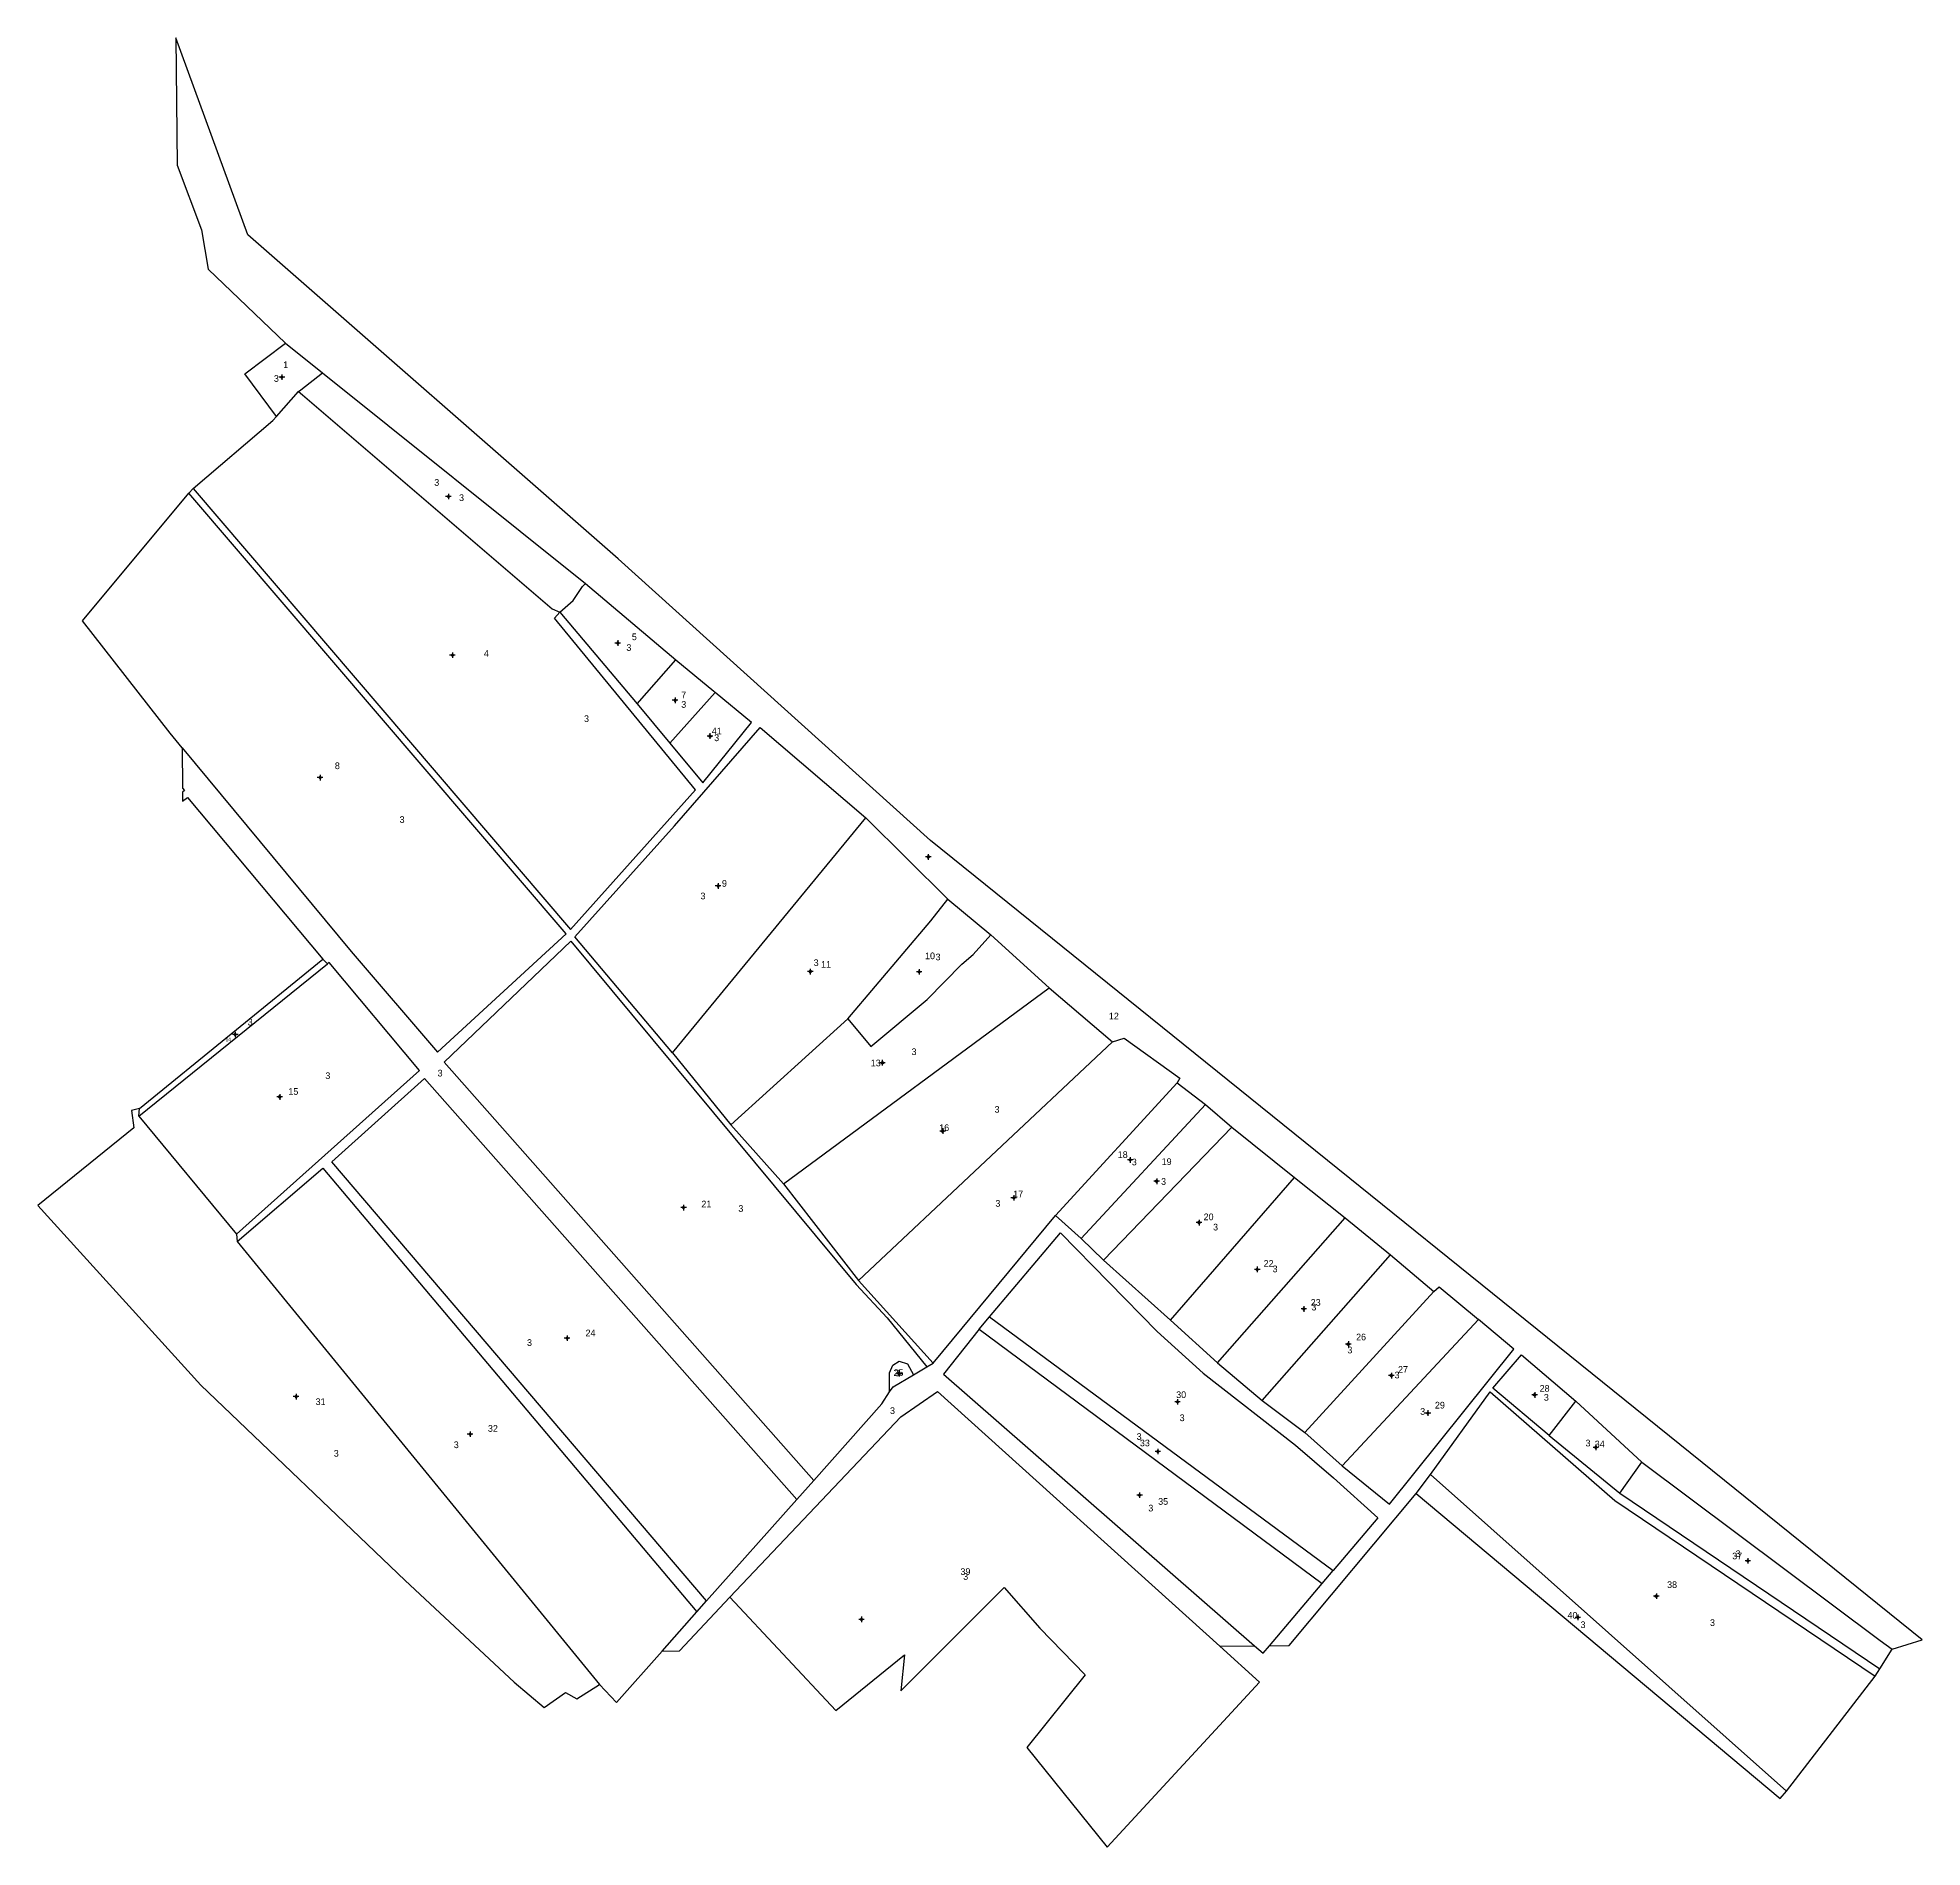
# Model space of a CAD drawing. Extents: x 549474 to 550321, y 1841395 to 1842208.
import ezdxf

# ---------------------------------------------------------------- set-up
doc = ezdxf.new("R2010")
doc.units = 0
for name, color, linetype in [('Level 10', 7, 'Continuous'), ('Level 11', 7, 'Continuous'), ('Level 14', 7, 'Continuous'), ('Level 6', 7, 'Continuous')]:
    doc.layers.add(name, color=color, linetype=linetype)

msp = doc.modelspace()

# ---------------------------------------------------------------- linework, layer by layer
at = {"layer": 'Level 10'}
for p, q in [((549585.46, 1842070.67), (549601.98, 1842057.35)), ((549601.98, 1842057.35), (549720.18, 1841962.7)), ((549581.37, 1842037.77), (549591.32, 1842048.94)), ((549542.06, 1842003.28), (549543.88, 1842005.46)), ((549720.18, 1841962.7), (549760.76, 1841928.36)), ((549708.69, 1841949.77), (549743.37, 1841908.64)), ((549743.37, 1841908.64), (549760.76, 1841928.36)), ((549743.37, 1841908.64), (549758.11, 1841890.88)), ((549758.11, 1841890.88), (549778.48, 1841913.68)), ((549759.22, 1841751.75), (549846.09, 1841857.42)), ((549846.09, 1841857.42), (549882.91, 1841820.91)), ((549882.91, 1841820.91), (549902.17, 1841804.78)), ((549902.17, 1841804.78), (549928.4, 1841781.04)), ((549519.51, 1841723.33), (549604.27, 1841791.74)), ((549519.79, 1841726.71), (549602.2, 1841793.91)), ((549602.2, 1841793.91), (549604.27, 1841791.74)), ((549809.13, 1841692.89), (549928.4, 1841781.04)), ((549928.4, 1841781.04), (549956.81, 1841756.78)), ((549785.38, 1841719.47), (549837.95, 1841767.01)), ((549842.75, 1841649.43), (549956.81, 1841756.78)), ((549759.22, 1841751.75), (549785.38, 1841719.47)), ((549931.28, 1841678.7), (549985.94, 1841738.37)), ((549985.94, 1841738.37), (549998.61, 1841728.64)), ((549942.83, 1841668.43), (549998.61, 1841728.64)), ((549998.61, 1841728.64), (550010.48, 1841718.44)), ((549519.51, 1841723.33), (549519.79, 1841726.71)), ((549519.51, 1841723.33), (549563.41, 1841670.35)), ((549785.38, 1841719.47), (549809.13, 1841692.89)), ((549952.88, 1841658.68), (550010.48, 1841718.44)), ((550010.48, 1841718.44), (550038.56, 1841695.73)), ((549983, 1841631.7), (550038.56, 1841695.73)), ((550038.56, 1841695.73), (550061.38, 1841677.6)), ((549809.13, 1841692.89), (549842.75, 1841649.43)), ((549876.29, 1841612.41), (549931.28, 1841678.7)), ((549931.28, 1841678.7), (549942.83, 1841668.43)), ((550004.08, 1841612.55), (550061.38, 1841677.6)), ((550061.38, 1841677.6), (550081.7, 1841660.99)), ((549563.41, 1841670.35), (549563.65, 1841666.96)), ((549942.83, 1841668.43), (549952.88, 1841658.68)), ((549563.65, 1841666.96), (549726.47, 1841467.93)), ((550024.07, 1841595.62), (550081.7, 1841660.99)), ((550081.7, 1841660.99), (550101.18, 1841644.54)), ((549952.88, 1841658.68), (549983, 1841631.7)), ((549842.75, 1841649.43), (549876.29, 1841612.41)), ((550043.23, 1841581.13), (550101.18, 1841644.54)), ((549897.01, 1841627.61), (549901.66, 1841633.11)), ((549897.01, 1841627.61), (550051.04, 1841513.27)), ((549901.66, 1841633.11), (550056.01, 1841519.13)), ((549983, 1841631.7), (550004.08, 1841612.55)), ((550060.11, 1841566.26), (550121.21, 1841631.95)), ((549867.42, 1841607.17), (549873.47, 1841610.74)), ((549873.47, 1841610.74), (549876.29, 1841612.41)), ((550004.08, 1841612.55), (550024.07, 1841595.62)), ((550024.07, 1841595.62), (550043.23, 1841581.13)), ((550152.98, 1841579.85), (550165.03, 1841595.23)), ((550165.03, 1841595.23), (550194.61, 1841567.88)), ((550043.23, 1841581.13), (550060.11, 1841566.26)), ((550152.98, 1841579.85), (550184.82, 1841553.93)), ((550184.82, 1841553.93), (550194.61, 1841567.88)), ((549815.02, 1841551.07), (549822.67, 1841559.6)), ((550093.25, 1841553.75), (550099.75, 1841562.3)), ((550099.75, 1841562.3), (550259.67, 1841419.98)), ((549774.52, 1841505.48), (549815.02, 1841551.07)), ((550184.82, 1841553.93), (550301.62, 1841475.04)), ((550051.04, 1841513.27), (550056.01, 1841519.13)), ((550027.43, 1841485.39), (550051.04, 1841513.27)), ((549754.55, 1841483), (549770.22, 1841500.64)), ((549770.22, 1841500.64), (549774.52, 1841505.48)), ((550005.06, 1841485.19), (550020.72, 1841485.33)), ((550301.62, 1841475.04), (550307.05, 1841483.76)), ((550299.51, 1841471.64), (550301.62, 1841475.04)), ((550259.67, 1841419.98), (550299.51, 1841471.64))]:
    msp.add_line(p, q, dxfattribs=at)
for points in [[(550307.05, 1841483.76), (550320.63, 1841487.95), (549875.19, 1841847.27), (549734.77, 1841973.75), (549568.54, 1842119.38), (549536.2, 1842207.97), (549536.71, 1842150.62), (549547.71, 1842121.59), (549550.65, 1842103.9), (549585.46, 1842070.67)], [(549581.37, 1842037.77), (549567.08, 1842056.98), (549585.46, 1842070.67)], [(549591.32, 1842048.94), (549592.25, 1842049.67), (549601.98, 1842057.35)], [(549591.32, 1842048.94), (549593.03, 1842047.48), (549705.25, 1841951.36), (549708.69, 1841949.77)], [(549543.88, 1842005.46), (549579.72, 1842035.9), (549581.37, 1842037.77)], [(549539, 1841888.9), (549533.62, 1841895.38), (549494.19, 1841945.93), (549542.06, 1842003.28)], [(549539, 1841888.9), (549614.91, 1841797.35), (549653.7, 1841752.14), (549711.43, 1841805.26), (549542.06, 1842003.28)], [(549543.88, 1842005.46), (549713.44, 1841807.27), (549769.54, 1841869.92), (549706.17, 1841947.07), (549708.69, 1841949.77)], [(549708.69, 1841949.77), (549714.58, 1841955.03), (549718.89, 1841961.29), (549720.18, 1841962.7)], [(549760.76, 1841928.36), (549777.75, 1841914.3), (549778.48, 1841913.68)], [(549758.11, 1841890.88), (549772.85, 1841873.11), (549794.7, 1841900.25), (549778.48, 1841913.68)], [(549759.22, 1841751.75), (549715.43, 1841803.93), (549760.2, 1841853.84), (549798.68, 1841898.05), (549846.09, 1841857.42)], [(549539, 1841888.9), (549539.16, 1841870.8), (549540.07, 1841869.65), (549539.17, 1841868.93), (549539.21, 1841864.86), (549541.37, 1841866.58), (549602.2, 1841793.91)], [(549837.95, 1841767.01), (549875.31, 1841811.14), (549882.91, 1841820.91)], [(549837.95, 1841767.01), (549848.35, 1841754.66), (549873.63, 1841775.78), (549889.23, 1841791.71), (549894.35, 1841795.94), (549902.17, 1841804.78)], [(549822.67, 1841559.6), (549656.65, 1841747.62), (549713.55, 1841802.01), (549841.8, 1841647.63), (549855.73, 1841632.64), (549873.47, 1841610.74)], [(549563.41, 1841670.35), (549645.54, 1841743.81), (549604.97, 1841792.46), (549604.27, 1841791.74)], [(549956.81, 1841756.78), (549962.09, 1841758.46), (549987.06, 1841740.45), (549985.94, 1841738.37)], [(549774.52, 1841505.48), (549606.23, 1841702.75), (549647.82, 1841740.24), (549815.02, 1841551.07)], [(549519.79, 1841726.71), (549516.31, 1841725.91), (549517.21, 1841718.02), (549474.1, 1841683.16), (549547.31, 1841602.53), (549639.14, 1841514.69), (549688.12, 1841468.99), (549701.56, 1841457.56), (549711.23, 1841464.29), (549716.34, 1841461.54), (549726.47, 1841467.93)], [(549563.65, 1841666.96), (549602.23, 1841699.95), (549770.22, 1841500.64)], [(549901.66, 1841633.11), (549933.56, 1841670.86), (549976.97, 1841626.54), (549997.57, 1841607.91), (550039.14, 1841575.46), (550056.09, 1841560.8), (550076.1, 1841542.87), (550056.01, 1841519.13)], [(550101.18, 1841644.54), (550103.57, 1841646.69), (550121.21, 1841631.95)], [(549897.01, 1841627.61), (549880.96, 1841607.42), (550020.72, 1841485.33)], [(550060.11, 1841566.26), (550081.29, 1841548.98), (550137.08, 1841618.7), (550121.21, 1841631.95)], [(549856.75, 1841599.43), (549856.68, 1841608.05), (549858.18, 1841611.47), (549861.07, 1841613.2), (549864.83, 1841612.04), (549867.42, 1841607.17)], [(550152.98, 1841579.85), (550127.74, 1841601.11), (550140.6, 1841616.14), (550165.03, 1841595.23)], [(549856.75, 1841599.43), (549858.3, 1841601.78), (549867.42, 1841607.17)], [(549785.05, 1841507.26), (549861.8, 1841588.2), (549878.25, 1841599.68), (550005.06, 1841485.19)], [(549822.67, 1841559.6), (549853.21, 1841594.05), (549856.75, 1841599.43)], [(550099.75, 1841562.3), (550126.45, 1841599.45), (550182.53, 1841550.66), (550299.51, 1841471.64)], [(550194.61, 1841567.88), (550301.67, 1841487.79), (550307.05, 1841483.76)], [(550027.43, 1841485.39), (550036.26, 1841485.47), (550093.25, 1841553.75)], [(550093.25, 1841553.75), (550256.82, 1841416.74), (550259.67, 1841419.98)], [(549785.05, 1841507.26), (549832.57, 1841456.23), (549863.38, 1841481.27), (549861.78, 1841465.09), (549908.17, 1841511.49), (549924.27, 1841493.29), (549944.6, 1841472.31), (549918.47, 1841439.65), (549954.51, 1841394.78), (550022.91, 1841469.07), (550005.06, 1841485.19)], [(549754.55, 1841483), (549762.36, 1841483.07), (549785.05, 1841507.26)], [(549726.47, 1841467.93), (549734.03, 1841459.92), (549754.55, 1841483)], [(550020.72, 1841485.33), (550024.55, 1841481.98), (550027.43, 1841485.39)]]:
    msp.add_lwpolyline(points, dxfattribs=at)
at = {"layer": 'Level 11'}
for p, q in [((549583.17, 1842055.43), (549582.55, 1842055.43)), ((549583.8, 1842056.06), (549583.17, 1842055.43)), ((549583.17, 1842055.43), (549583.8, 1842054.81)), ((549583.8, 1842056.68), (549583.8, 1842056.06)), ((549584.42, 1842055.43), (549583.8, 1842056.06)), ((549583.8, 1842054.81), (549584.42, 1842055.43)), ((549583.8, 1842054.81), (549583.8, 1842054.18)), ((549585.05, 1842055.43), (549584.42, 1842055.43)), ((549657.98, 1842001.8), (549657.35, 1842001.8)), ((549658.6, 1842002.42), (549657.98, 1842001.8)), ((549657.98, 1842001.8), (549658.6, 1842001.17)), ((549658.6, 1842003.05), (549658.6, 1842002.42)), ((549659.23, 1842001.8), (549658.6, 1842002.42)), ((549658.6, 1842001.17), (549659.23, 1842001.8)), ((549658.6, 1842001.17), (549658.6, 1842000.55)), ((549659.85, 1842001.8), (549659.23, 1842001.8)), ((549660.38, 1841931.11), (549659.76, 1841930.49)), ((549660.38, 1841931.74), (549660.38, 1841931.11)), ((549661.01, 1841930.49), (549660.38, 1841931.11)), ((549734.04, 1841935.95), (549733.41, 1841935.95)), ((549734.66, 1841936.58), (549734.04, 1841935.95)), ((549734.04, 1841935.95), (549734.66, 1841935.33)), ((549734.66, 1841937.2), (549734.66, 1841936.58)), ((549735.29, 1841935.95), (549734.66, 1841936.58)), ((549734.66, 1841935.33), (549735.29, 1841935.95)), ((549734.66, 1841935.33), (549734.66, 1841934.7)), ((549735.91, 1841935.95), (549735.29, 1841935.95)), ((549659.76, 1841930.49), (549659.13, 1841930.49)), ((549659.76, 1841930.49), (549660.38, 1841929.86)), ((549660.38, 1841929.86), (549661.01, 1841930.49)), ((549660.38, 1841929.86), (549660.38, 1841929.24)), ((549661.63, 1841930.49), (549661.01, 1841930.49)), ((549759.77, 1841910.2), (549759.15, 1841910.2)), ((549760.4, 1841910.83), (549759.77, 1841910.2)), ((549759.77, 1841910.2), (549760.4, 1841909.58)), ((549760.4, 1841911.45), (549760.4, 1841910.83)), ((549761.02, 1841910.2), (549760.4, 1841910.83)), ((549760.4, 1841909.58), (549761.02, 1841910.2)), ((549760.4, 1841909.58), (549760.4, 1841908.95)), ((549761.65, 1841910.2), (549761.02, 1841910.2)), ((549775.44, 1841894.16), (549774.81, 1841894.16)), ((549776.06, 1841894.78), (549775.44, 1841894.16)), ((549775.44, 1841894.16), (549776.06, 1841893.53)), ((549776.06, 1841895.41), (549776.06, 1841894.78)), ((549776.69, 1841894.16), (549776.06, 1841894.78)), ((549776.06, 1841893.53), (549776.69, 1841894.16)), ((549776.06, 1841893.53), (549776.06, 1841892.91)), ((549777.31, 1841894.16), (549776.69, 1841894.16)), ((549600.33, 1841875.48), (549599.7, 1841875.48)), ((549600.95, 1841876.1), (549600.33, 1841875.48)), ((549600.33, 1841875.48), (549600.95, 1841874.85)), ((549600.95, 1841876.73), (549600.95, 1841876.1)), ((549601.58, 1841875.48), (549600.95, 1841876.1)), ((549600.95, 1841874.85), (549601.58, 1841875.48)), ((549600.95, 1841874.85), (549600.95, 1841874.23)), ((549602.2, 1841875.48), (549601.58, 1841875.48)), ((549873.52, 1841839.8), (549872.9, 1841839.8)), ((549874.15, 1841840.43), (549873.52, 1841839.8)), ((549873.52, 1841839.8), (549874.15, 1841839.18)), ((549874.15, 1841841.05), (549874.15, 1841840.43)), ((549874.77, 1841839.8), (549874.15, 1841840.43)), ((549874.15, 1841839.18), (549874.77, 1841839.8)), ((549874.15, 1841839.18), (549874.15, 1841838.55)), ((549875.4, 1841839.8), (549874.77, 1841839.8)), ((549779.1, 1841826.78), (549778.47, 1841826.78)), ((549779.72, 1841827.4), (549779.1, 1841826.78)), ((549779.1, 1841826.78), (549779.72, 1841826.15)), ((549779.72, 1841828.03), (549779.72, 1841827.4)), ((549780.35, 1841826.78), (549779.72, 1841827.4)), ((549779.72, 1841826.15), (549780.35, 1841826.78)), ((549779.72, 1841826.15), (549779.72, 1841825.53)), ((549780.97, 1841826.78), (549780.35, 1841826.78)), ((549820.53, 1841788.28), (549819.9, 1841788.28)), ((549821.15, 1841788.9), (549820.53, 1841788.28)), ((549820.53, 1841788.28), (549821.15, 1841787.65)), ((549821.15, 1841789.53), (549821.15, 1841788.9)), ((549821.78, 1841788.28), (549821.15, 1841788.9)), ((549821.15, 1841787.65), (549821.78, 1841788.28)), ((549821.15, 1841787.65), (549821.15, 1841787.03)), ((549822.4, 1841788.28), (549821.78, 1841788.28)), ((549869.43, 1841788.18), (549868.8, 1841788.18)), ((549870.05, 1841788.8), (549869.43, 1841788.18)), ((549869.43, 1841788.18), (549870.05, 1841787.55)), ((549870.05, 1841789.43), (549870.05, 1841788.8)), ((549870.68, 1841788.18), (549870.05, 1841788.8)), ((549870.05, 1841787.55), (549870.68, 1841788.18)), ((549870.05, 1841787.55), (549870.05, 1841786.93)), ((549871.3, 1841788.18), (549870.68, 1841788.18)), ((549562.2, 1841760.04), (549561.58, 1841760.04)), ((549562.83, 1841760.67), (549562.2, 1841760.04)), ((549562.2, 1841760.04), (549562.83, 1841759.42)), ((549562.83, 1841761.29), (549562.83, 1841760.67)), ((549563.45, 1841760.04), (549562.83, 1841760.67)), ((549562.83, 1841759.42), (549563.45, 1841760.04)), ((549562.83, 1841759.42), (549562.83, 1841758.79)), ((549564.08, 1841760.04), (549563.45, 1841760.04)), ((549852.87, 1841747.33), (549852.24, 1841747.33)), ((549853.49, 1841747.96), (549852.87, 1841747.33)), ((549852.87, 1841747.33), (549853.49, 1841746.71)), ((549853.49, 1841748.58), (549853.49, 1841747.96)), ((549854.12, 1841747.33), (549853.49, 1841747.96)), ((549853.49, 1841746.71), (549854.12, 1841747.33)), ((549853.49, 1841746.71), (549853.49, 1841746.08)), ((549854.74, 1841747.33), (549854.12, 1841747.33)), ((549582.17, 1841731.96), (549581.54, 1841731.96)), ((549582.79, 1841732.58), (549582.17, 1841731.96)), ((549582.17, 1841731.96), (549582.79, 1841731.33)), ((549582.79, 1841733.21), (549582.79, 1841732.58)), ((549583.42, 1841731.96), (549582.79, 1841732.58)), ((549582.79, 1841731.33), (549583.42, 1841731.96)), ((549582.79, 1841731.33), (549582.79, 1841730.71)), ((549584.04, 1841731.96), (549583.42, 1841731.96)), ((549879.97, 1841716.66), (549879.35, 1841716.66)), ((549880.6, 1841717.28), (549879.97, 1841716.66)), ((549879.97, 1841716.66), (549880.6, 1841716.03)), ((549880.6, 1841717.91), (549880.6, 1841717.28)), ((549881.22, 1841716.66), (549880.6, 1841717.28)), ((549880.6, 1841716.03), (549881.22, 1841716.66)), ((549880.6, 1841716.03), (549880.6, 1841715.41)), ((549881.85, 1841716.66), (549881.22, 1841716.66)), ((549964.19, 1841703.67), (549963.56, 1841703.67)), ((549964.81, 1841704.29), (549964.19, 1841703.67)), ((549964.19, 1841703.67), (549964.81, 1841703.04)), ((549964.81, 1841704.92), (549964.81, 1841704.29)), ((549965.44, 1841703.67), (549964.81, 1841704.29)), ((549964.81, 1841703.04), (549965.44, 1841703.67)), ((549964.81, 1841703.04), (549964.81, 1841702.42)), ((549966.06, 1841703.67), (549965.44, 1841703.67)), ((549976.11, 1841694.09), (549975.48, 1841694.09)), ((549976.73, 1841694.71), (549976.11, 1841694.09)), ((549976.11, 1841694.09), (549976.73, 1841693.46)), ((549976.73, 1841695.34), (549976.73, 1841694.71)), ((549977.36, 1841694.09), (549976.73, 1841694.71)), ((549976.73, 1841693.46), (549977.36, 1841694.09)), ((549977.98, 1841694.09), (549977.36, 1841694.09)), ((549911.9, 1841686.62), (549911.28, 1841686.62)), ((549912.53, 1841687.25), (549911.9, 1841686.62)), ((549911.9, 1841686.62), (549912.53, 1841686)), ((549912.53, 1841687.87), (549912.53, 1841687.25)), ((549913.15, 1841686.62), (549912.53, 1841687.25)), ((549912.53, 1841686), (549913.15, 1841686.62)), ((549912.53, 1841686), (549912.53, 1841685.37)), ((549913.78, 1841686.62), (549913.15, 1841686.62)), ((549976.73, 1841693.46), (549976.73, 1841692.84)), ((549763.58, 1841682.25), (549762.96, 1841682.25)), ((549764.21, 1841682.87), (549763.58, 1841682.25)), ((549763.58, 1841682.25), (549764.21, 1841681.62)), ((549764.21, 1841683.5), (549764.21, 1841682.87)), ((549764.83, 1841682.25), (549764.21, 1841682.87)), ((549764.21, 1841681.62), (549764.83, 1841682.25)), ((549764.21, 1841681.62), (549764.21, 1841681)), ((549765.46, 1841682.25), (549764.83, 1841682.25)), ((549995.12, 1841675.5), (549994.49, 1841675.5)), ((549995.74, 1841676.12), (549995.12, 1841675.5)), ((549995.12, 1841675.5), (549995.74, 1841674.87)), ((549995.74, 1841676.75), (549995.74, 1841676.12)), ((549996.37, 1841675.5), (549995.74, 1841676.12)), ((549995.74, 1841674.87), (549996.37, 1841675.5)), ((549995.74, 1841674.87), (549995.74, 1841674.25)), ((549996.99, 1841675.5), (549996.37, 1841675.5)), ((550021.27, 1841654.48), (550020.65, 1841654.48)), ((550021.9, 1841655.1), (550021.27, 1841654.48)), ((550021.27, 1841654.48), (550021.9, 1841653.85)), ((550021.9, 1841655.73), (550021.9, 1841655.1)), ((550022.52, 1841654.48), (550021.9, 1841655.1)), ((550021.9, 1841653.85), (550022.52, 1841654.48)), ((550021.9, 1841653.85), (550021.9, 1841653.23)), ((550023.15, 1841654.48), (550022.52, 1841654.48)), ((550042.2, 1841636.69), (550041.57, 1841636.69)), ((550042.82, 1841637.32), (550042.2, 1841636.69)), ((550042.2, 1841636.69), (550042.82, 1841636.07)), ((550042.82, 1841637.94), (550042.82, 1841637.32)), ((550043.45, 1841636.69), (550042.82, 1841637.32)), ((550042.82, 1841636.07), (550043.45, 1841636.69)), ((550042.82, 1841636.07), (550042.82, 1841635.44)), ((550044.07, 1841636.69), (550043.45, 1841636.69)), ((549711.26, 1841623.56), (549710.64, 1841623.56)), ((549711.89, 1841624.18), (549711.26, 1841623.56)), ((549711.26, 1841623.56), (549711.89, 1841622.93)), ((549711.89, 1841624.81), (549711.89, 1841624.18)), ((549712.51, 1841623.56), (549711.89, 1841624.18)), ((549711.89, 1841622.93), (549712.51, 1841623.56)), ((549711.89, 1841622.93), (549711.89, 1841622.31)), ((549713.14, 1841623.56), (549712.51, 1841623.56)), ((550062.2, 1841620.93), (550061.57, 1841620.93)), ((550062.82, 1841621.55), (550062.2, 1841620.93)), ((550062.2, 1841620.93), (550062.82, 1841620.3)), ((550062.82, 1841622.18), (550062.82, 1841621.55)), ((550063.45, 1841620.93), (550062.82, 1841621.55)), ((550062.82, 1841620.3), (550063.45, 1841620.93)), ((550062.82, 1841620.3), (550062.82, 1841619.68)), ((550064.07, 1841620.93), (550063.45, 1841620.93)), ((549860.46, 1841607.57), (549859.84, 1841607.57)), ((549861.09, 1841608.2), (549860.46, 1841607.57)), ((549860.46, 1841607.57), (549861.09, 1841606.95)), ((549861.09, 1841608.82), (549861.09, 1841608.2)), ((549861.71, 1841607.57), (549861.09, 1841608.2)), ((549861.09, 1841606.95), (549861.71, 1841607.57)), ((549861.09, 1841606.95), (549861.09, 1841606.32)), ((549862.34, 1841607.57), (549861.71, 1841607.57)), ((550081.52, 1841606.73), (550080.9, 1841606.73)), ((550082.15, 1841607.35), (550081.52, 1841606.73)), ((550081.52, 1841606.73), (550082.15, 1841606.1)), ((550082.15, 1841607.98), (550082.15, 1841607.35)), ((550082.77, 1841606.73), (550082.15, 1841607.35)), ((550082.15, 1841606.1), (550082.77, 1841606.73)), ((550082.15, 1841606.1), (550082.15, 1841605.48)), ((550083.4, 1841606.73), (550082.77, 1841606.73)), ((549589.53, 1841597.29), (549588.9, 1841597.29)), ((549590.15, 1841597.91), (549589.53, 1841597.29)), ((549589.53, 1841597.29), (549590.15, 1841596.66)), ((549590.15, 1841598.54), (549590.15, 1841597.91)), ((549590.78, 1841597.29), (549590.15, 1841597.91)), ((549590.15, 1841596.66), (549590.78, 1841597.29)), ((549590.15, 1841596.66), (549590.15, 1841596.04)), ((549591.4, 1841597.29), (549590.78, 1841597.29)), ((549985.43, 1841594.97), (549984.81, 1841594.97)), ((549986.06, 1841595.59), (549985.43, 1841594.97)), ((549985.43, 1841594.97), (549986.06, 1841594.34)), ((549986.06, 1841596.22), (549986.06, 1841595.59)), ((549986.68, 1841594.97), (549986.06, 1841595.59)), ((549986.06, 1841594.34), (549986.68, 1841594.97)), ((549986.06, 1841594.34), (549986.06, 1841593.72)), ((549987.31, 1841594.97), (549986.68, 1841594.97)), ((550145.91, 1841598.07), (550145.28, 1841598.07)), ((550146.53, 1841598.7), (550145.91, 1841598.07)), ((550145.91, 1841598.07), (550146.53, 1841597.45)), ((550146.53, 1841599.32), (550146.53, 1841598.7)), ((550147.16, 1841598.07), (550146.53, 1841598.7)), ((550146.53, 1841597.45), (550147.16, 1841598.07)), ((550146.53, 1841597.45), (550146.53, 1841596.82)), ((550147.78, 1841598.07), (550147.16, 1841598.07)), ((550097.94, 1841589.91), (550097.32, 1841589.91)), ((550098.57, 1841590.54), (550097.94, 1841589.91)), ((550097.94, 1841589.91), (550098.57, 1841589.29)), ((550098.57, 1841591.16), (550098.57, 1841590.54)), ((550099.19, 1841589.91), (550098.57, 1841590.54)), ((550098.57, 1841589.29), (550099.19, 1841589.91)), ((550098.57, 1841589.29), (550098.57, 1841588.66)), ((550099.82, 1841589.91), (550099.19, 1841589.91)), ((549667.71, 1841580.42), (549667.08, 1841580.42)), ((549668.33, 1841581.05), (549667.71, 1841580.42)), ((549667.71, 1841580.42), (549668.33, 1841579.8)), ((549668.33, 1841581.67), (549668.33, 1841581.05)), ((549668.96, 1841580.42), (549668.33, 1841581.05)), ((549668.33, 1841579.8), (549668.96, 1841580.42)), ((549668.33, 1841579.8), (549668.33, 1841579.17)), ((549669.58, 1841580.42), (549668.96, 1841580.42)), ((550173.98, 1841575.76), (550173.98, 1841575.13)), ((549976.63, 1841572.67), (549976.01, 1841572.67)), ((549977.26, 1841573.29), (549976.63, 1841572.67)), ((549976.63, 1841572.67), (549977.26, 1841572.04)), ((549977.26, 1841573.92), (549977.26, 1841573.29)), ((549977.88, 1841572.67), (549977.26, 1841573.29)), ((549977.26, 1841572.04), (549977.88, 1841572.67)), ((549977.26, 1841572.04), (549977.26, 1841571.42)), ((549978.51, 1841572.67), (549977.88, 1841572.67)), ((550173.35, 1841574.51), (550172.73, 1841574.51)), ((550173.98, 1841575.13), (550173.35, 1841574.51)), ((550173.35, 1841574.51), (550173.98, 1841573.88)), ((550174.6, 1841574.51), (550173.98, 1841575.13)), ((550173.98, 1841573.88), (550174.6, 1841574.51)), ((550173.98, 1841573.88), (550173.98, 1841573.26)), ((550175.23, 1841574.51), (550174.6, 1841574.51)), ((549968.42, 1841553.04), (549967.79, 1841553.04)), ((549969.04, 1841553.66), (549968.42, 1841553.04)), ((549968.42, 1841553.04), (549969.04, 1841552.41)), ((549969.04, 1841554.29), (549969.04, 1841553.66)), ((549969.67, 1841553.04), (549969.04, 1841553.66)), ((549969.04, 1841552.41), (549969.67, 1841553.04)), ((549969.04, 1841552.41), (549969.04, 1841551.79)), ((549970.29, 1841553.04), (549969.67, 1841553.04)), ((550242.27, 1841524.77), (550242.27, 1841524.15)), ((550241.65, 1841523.52), (550241.02, 1841523.52)), ((550242.27, 1841524.15), (550241.65, 1841523.52)), ((550241.65, 1841523.52), (550242.27, 1841522.9)), ((550242.9, 1841523.52), (550242.27, 1841524.15)), ((550242.27, 1841522.9), (550242.9, 1841523.52)), ((550242.27, 1841522.9), (550242.27, 1841522.27)), ((550243.52, 1841523.52), (550242.9, 1841523.52)), ((550200.55, 1841507.64), (550199.92, 1841507.64)), ((550201.17, 1841508.26), (550200.55, 1841507.64)), ((550200.55, 1841507.64), (550201.17, 1841507.01)), ((550201.17, 1841508.89), (550201.17, 1841508.26)), ((550201.8, 1841507.64), (550201.17, 1841508.26)), ((550201.17, 1841507.01), (550201.8, 1841507.64)), ((550202.42, 1841507.64), (550201.8, 1841507.64)), ((550165.89, 1841499.36), (550165.89, 1841498.73)), ((550201.17, 1841507.01), (550201.17, 1841506.39)), ((549843.53, 1841497.23), (549842.9, 1841497.23)), ((549844.15, 1841497.85), (549843.53, 1841497.23)), ((549843.53, 1841497.23), (549844.15, 1841496.6)), ((549844.15, 1841498.48), (549844.15, 1841497.85)), ((549844.78, 1841497.23), (549844.15, 1841497.85)), ((549844.15, 1841496.6), (549844.78, 1841497.23)), ((549844.15, 1841496.6), (549844.15, 1841495.98)), ((549845.4, 1841497.23), (549844.78, 1841497.23)), ((550165.26, 1841498.11), (550164.64, 1841498.11)), ((550165.89, 1841498.73), (550165.26, 1841498.11)), ((550165.26, 1841498.11), (550165.89, 1841497.48)), ((550166.51, 1841498.11), (550165.89, 1841498.73)), ((550165.89, 1841497.48), (550166.51, 1841498.11)), ((550165.89, 1841497.48), (550165.89, 1841496.86)), ((550167.14, 1841498.11), (550166.51, 1841498.11))]:
    msp.add_line(p, q, dxfattribs=at)
for centre in [(549583.8, 1842055.43), (549658.6, 1842001.8), (549734.66, 1841935.95), (549660.38, 1841930.49), (549760.4, 1841910.2), (549776.06, 1841894.16), (549600.95, 1841875.48), (549874.15, 1841839.8), (549779.72, 1841826.78), (549821.15, 1841788.28), (549870.05, 1841788.18), (549562.83, 1841760.04), (549853.49, 1841747.33), (549582.79, 1841731.96), (549880.6, 1841716.66), (549964.81, 1841703.67), (549976.73, 1841694.09), (549912.53, 1841686.62), (549764.21, 1841682.25), (549995.74, 1841675.5), (550021.9, 1841654.48), (550042.82, 1841636.69), (549711.89, 1841623.56), (550062.82, 1841620.93), (549861.09, 1841607.57), (550082.15, 1841606.73), (549590.15, 1841597.29), (549986.06, 1841594.97), (550146.53, 1841598.07), (550098.57, 1841589.91), (549668.33, 1841580.42), (549977.26, 1841572.67), (550173.98, 1841574.51), (549969.04, 1841553.04), (550242.27, 1841523.52), (550201.17, 1841507.64), (549844.15, 1841497.23), (550165.89, 1841498.11)]:
    msp.add_circle(centre, 0.15, dxfattribs=at)

# ---------------------------------------------------------------- texts
at = {"layer": 'Level 14'}
for p in [(549580.2, 1842053.32), (549652.24, 1842006.6), (549738.53, 1841932.43), (549763.18, 1841906.85), (549719.5, 1841900.44), (549777.95, 1841891.86), (549636.67, 1841855.12), (549771.82, 1841820.79), (549877.4, 1841793.38), (549822.65, 1841790.79), (549568.41, 1841764.1), (549866.6, 1841750.79), (549603.31, 1841740.01), (549653.74, 1841741.17), (549903.91, 1841724.91), (549965.55, 1841701.23), (549978.7, 1841692.48), (549904.28, 1841682.63), (549788.83, 1841680.35), (550002.06, 1841671.98), (550028.78, 1841653.2), (550046.22, 1841636.03), (549693.89, 1841620.11), (550062.4, 1841616.73), (549859.1, 1841606.44), (550083.57, 1841605.51), (549856.94, 1841589.5), (550095.1, 1841589.14), (550150.63, 1841595.48), (549987.05, 1841586.29), (549661, 1841574.17), (549967.74, 1841577.88), (550169.35, 1841574.93), (549607.1, 1841570.32), (549972.98, 1841545.71), (550236.79, 1841525.21), (549889.81, 1841514.97), (550167.1, 1841493.31), (550225.25, 1841494.25)]:
    msp.add_text('3', height=3, dxfattribs=at).set_placement(p)
at = {"layer": 'Level 6'}
for s, height, p in [('1', 3, (549584.36, 1842059.5)), ('3', 3, (549663.37, 1841999.75)), ('5', 3, (549740.97, 1841937.24)), ('4', 3, (549674.54, 1841929.79)), ('7', 3, (549763.18, 1841911.15)), ('41', 3, (549776.89, 1841894.9)), ('8', 3, (549607.58, 1841879.29)), ('9', 3, (549781.45, 1841826.42)), ('10', 3, (549872.69, 1841793.88)), ('11', 3, (549825.98, 1841790.03)), ('12', 3, (549955.26, 1841766.8)), ('14', 1.538, (549558.49, 1841757.02)), ('13', 3, (549848.31, 1841745.74)), ('15', 3, (549586.71, 1841732.93)), ('16', 3, (549879.05, 1841716.67)), ('18', 3, (549959.25, 1841704.57)), ('19', 3, (549978.97, 1841701.41)), ('21', 3, (549772.21, 1841682.34)), ('17', 3, (549912.3, 1841686.87)), ('20', 3, (549997.81, 1841676.58)), ('22', 3, (550024.78, 1841655.66)), ('23', 3, (550045.92, 1841638.13)), ('24', 3, (549720.19, 1841624.43)), ('26', 3, (550066.3, 1841622.58)), ('25', 3, (549858.5, 1841606.55)), ('27', 3, (550085.13, 1841608)), ('28', 3, (550148.75, 1841599.51)), ('31', 3, (549598.94, 1841593.53)), ('30', 3, (549985.49, 1841596.67)), ('29', 3, (550101.71, 1841591.97)), ('32', 3, (549676.33, 1841581.5)), ('33', 3, (549969.19, 1841574.99)), ('34', 3, (550173.51, 1841574.51)), ('35', 3, (549977.39, 1841548.7)), ('37', 3, (550235.24, 1841524.2)), ('39', 3, (549888.59, 1841517.18)), ('38', 3, (550206.01, 1841511.32)), ('40', 3, (550161.25, 1841497.56))]:
    msp.add_text(s, height=height, dxfattribs=at).set_placement(p)

doc.saveas('drawing.dxf')
